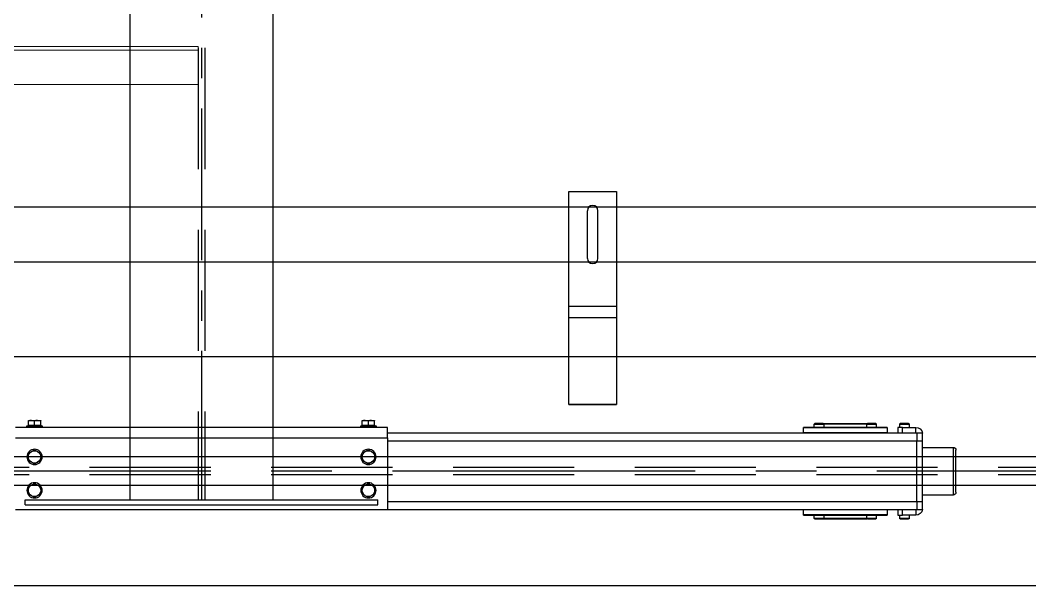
# Model space of a CAD drawing. Header units: centimetres. Extents: x 470464 to 524273, y 49611 to 59074.
# Drawn here: x 490424.5 to 490530.3, y 55138.1 to 55197.3 of the extents above; entities that cross this region are included whole.
import ezdxf

# ---------------------------------------------------------------- set-up
doc = ezdxf.new("R2010")
doc.units = ezdxf.units.CM
doc.header["$MEASUREMENT"] = 0
doc.linetypes.add('CENTER', pattern=[50.8, 31.75, -6.35, 6.35, -6.35])
doc.linetypes.add('DASHED', pattern=[19.05, 12.7, -6.35])
doc.layers.add('vinç', color=7, linetype='Continuous')

# ---------------------------------------------------------------- blocks, each defined once
blk = doc.blocks.new('DSHFDFHSDJFRFH5')
at = {"color": 7, "ltscale": 0.4}
for p, q in [((34674.2, 33635.9), (34674.2, 33685.9)), ((34674.2, 33635.9), (34674.2, 33685.9)), ((34674.2, 33685.9), (34847.2, 33685.9)), ((34794.2, 33635.9), (34794.2, 33685.9)), ((34794.2, 33635.9), (34794.2, 33685.9)), ((34806.2, 33635.9), (34806.2, 33685.9)), ((34744.2, 33666.4), (34694.2, 33666.4)), ((34744.2, 33655.4), (34694.2, 33655.4)), ((34847.2, 33635.9), (34674.2, 33635.9))]:
    blk.add_line(p, q, dxfattribs=at)
at = {"color": 7, "linetype": 'DASHED', "ltscale": 20}
for p, q in [((34847.2, 33685.9), (34897.2, 33685.9)), ((34897.2, 33635.9), (34897.2, 33685.9)), ((34897.2, 33685.9), (34897.2, 33635.9)), ((34897.2, 33635.9), (34847.2, 33635.9))]:
    blk.add_line(p, q, dxfattribs=at)
at = {"color": 7, "ltscale": 0.4}
for centre, start, end in [((34694.2, 33660.9), 90, 270), ((34744.2, 33660.9), 270, 90)]:
    blk.add_arc(centre, 5.5, start, end, dxfattribs=at)
blk = doc.blocks.new('DTJYJYTJRKILTULUTOTUŞ')
at = {"color": 30, "ltscale": 0.4, "true_color": 0xf26722, "elevation": 0}
blk.add_lwpolyline([(34748.2, 40110.9), (34748.2, 34810.9), (34690.2, 34810.9), (34690.2, 40110.9)], close=True, dxfattribs=at)
blk.add_blockref('DSHFDFHSDJFRFH5', (0, 4325))
blk = doc.blocks.new('fgkjgkhghjkhklghjkgfgg')
at = {"color": 2}
for p, q in [((3196.3, -78226.8), (3196.3, -84571.8)), ((3436.3, -78226.8), (3436.3, -84571.8)), ((3301.3, -78326.8), (3301.3, -84471.8)), ((3331.3, -78326.8), (3331.3, -84471.8))]:
    blk.add_line(p, q, dxfattribs=at)
at = {"color": 2, "linetype": 'DASHED', "ltscale": 10}
for p, q in [((3312.5, -78226.8), (3312.5, -84571.8)), ((3320, -78226.8), (3320, -84571.8))]:
    blk.add_line(p, q, dxfattribs=at)
at = {"color": 2, "linetype": 'CENTER', "ltscale": 10}
blk.add_line((3316.3, -78226.8), (3316.3, -84571.8), dxfattribs=at)
blk = doc.blocks.new('UHKJKLJLJLK')
at = {"color": 2, "linetype": 'Continuous', "lineweight": 25}
for p, q in [((-41361, 51992.4), (-41361, 51960.4)), ((-41359.7, 51992.4), (-41361, 51992.4)), ((-41311, 51992.4), (-41359.7, 51992.4)), ((-41358, 51995.4), (-41356.9, 51995.4)), ((-41356.9, 51995.4), (-41314, 51995.4)), ((-41311, 51960.4), (-41311, 51992.4)), ((-41376, 51954.4), (-41376, 51960.4)), ((-41376, 51960.4), (-41368, 51960.4)), ((-41368, 51960.4), (-41368, 51954.4)), ((-41368, 51960.4), (-41304, 51960.4)), ((-41304, 51954.4), (-41304, 51960.4)), ((-41304, 51960.4), (-41296, 51960.4)), ((-41296, 51960.4), (-41296, 51954.4)), ((-41376, 51953.4), (-41382, 51953.4)), ((-41382, 51953.4), (-41382, 51939.4)), ((-41368, 51954.4), (-41376, 51954.4)), ((-41376, 51399.4), (-41376, 51954.4)), ((-41368, 51954.4), (-41304, 51954.4)), ((-41368, 51954.4), (-41368, 51399.4)), ((-41296, 51954.4), (-41304, 51954.4)), ((-41304, 51399.4), (-41304, 51954.4)), ((-41296, 51954.4), (-41296, 51399.4)), ((-41296, 51953.4), (-41290, 51953.4)), ((-41290, 51939.4), (-41290, 51953.4)), ((-41386, 51937), (-41386, 51945.8)), ((-41382, 51946.4), (-41385.4, 51946.4)), ((-41385.4, 51946.4), (-41385.4, 51936.4)), ((-41382, 51939.4), (-41376, 51939.4)), ((-41382, 51934.4), (-41382, 51939.4)), ((-41296, 51939.4), (-41290, 51939.4)), ((-41286.6, 51946.4), (-41290, 51946.4)), ((-41290, 51939.4), (-41290, 51934.4)), ((-41286.6, 51941.4), (-41286.6, 51946.4)), ((-41286.6, 51936.4), (-41286.6, 51941.4)), ((-41286, 51945.8), (-41286, 51941.4)), ((-41286, 51941.4), (-41286, 51937)), ((-41385.4, 51936.4), (-41382, 51936.4)), ((-41376, 51934.4), (-41382, 51934.4)), ((-41290, 51934.4), (-41296, 51934.4)), ((-41290, 51936.4), (-41286.6, 51936.4)), ((-41381.7, 51923.4), (-41382, 51923.1)), ((-41382, 51911.4), (-41382, 51923.1)), ((-41376.2, 51923.4), (-41381.7, 51923.4)), ((-41381.7, 51923.4), (-41381.7, 51835.4)), ((-41376, 51923.1), (-41376.2, 51923.4)), ((-41376.2, 51835.4), (-41376.2, 51923.4)), ((-41295.7, 51923.4), (-41296, 51923.1)), ((-41290.2, 51923.4), (-41295.7, 51923.4)), ((-41295.7, 51923.4), (-41295.7, 51835.4)), ((-41290, 51923.1), (-41290.2, 51923.4)), ((-41290.2, 51835.4), (-41290.2, 51923.4)), ((-41290, 51923.1), (-41290, 51911.4)), ((-41386, 51902.5), (-41386, 51911.3)), ((-41382, 51911.9), (-41385.4, 51911.9)), ((-41385.4, 51911.9), (-41385.4, 51901.9)), ((-41382, 51909.1), (-41382, 51911.4)), ((-41382, 51849.6), (-41382, 51909.1)), ((-41286.6, 51911.9), (-41290, 51911.9)), ((-41290, 51911.4), (-41290, 51909.1)), ((-41290, 51909.1), (-41290, 51849.6)), ((-41286.6, 51906.9), (-41286.6, 51911.9)), ((-41286.6, 51901.9), (-41286.6, 51906.9)), ((-41286, 51911.3), (-41286, 51906.9)), ((-41286, 51906.9), (-41286, 51902.5)), ((-41385.8, 51856.6), (-41385.8, 51902.1)), ((-41385.5, 51902), (-41385.5, 51856.8)), ((-41385.4, 51901.9), (-41382, 51901.9)), ((-41290, 51901.9), (-41286.6, 51901.9)), ((-41286.4, 51856.8), (-41286.4, 51902)), ((-41286.2, 51902.1), (-41286.2, 51856.6)), ((-41386, 51851.8), (-41386, 51856.2)), ((-41382, 51856.8), (-41385.4, 51856.8)), ((-41385.4, 51856.8), (-41385.4, 51851.8)), ((-41286.6, 51856.8), (-41290, 51856.8)), ((-41286.6, 51851.8), (-41286.6, 51856.8)), ((-41286, 51856.2), (-41286, 51851.8)), ((-41386, 51847.4), (-41386, 51851.8)), ((-41385.4, 51851.8), (-41385.4, 51846.8)), ((-41385.4, 51846.8), (-41382, 51846.8)), ((-41382, 51847.3), (-41382, 51849.6)), ((-41382, 51835.6), (-41382, 51847.3)), ((-41290, 51849.6), (-41290, 51847.3)), ((-41290, 51847.3), (-41290, 51835.6)), ((-41290, 51846.8), (-41286.6, 51846.8)), ((-41286.6, 51846.8), (-41286.6, 51851.8)), ((-41286, 51851.8), (-41286, 51847.4)), ((-41382, 51835.6), (-41381.7, 51835.4)), ((-41381.7, 51835.4), (-41376.2, 51835.4)), ((-41376.2, 51835.4), (-41376, 51835.6)), ((-41296, 51835.6), (-41295.7, 51835.4)), ((-41295.7, 51835.4), (-41290.2, 51835.4)), ((-41290.2, 51835.4), (-41290, 51835.6)), ((-41301, 51399.4), (-41376, 51399.4)), ((-41376, 51009.4), (-41376, 51399.4)), ((-41301, 51009.4), (-41301, 51399.4)), ((-41301, 51399.4), (-41290, 51399.4)), ((-41290, 51399.4), (-41290, 51009.4)), ((-41371, 51019.4), (-41371, 51389.4)), ((-41371, 51389.4), (-41366, 51389.4)), ((-41366, 51019.4), (-41366, 51389.4)), ((-41363.5, 51379.4), (-41361.6, 51376.1)), ((-41359.7, 51385.9), (-41361.6, 51382.6)), ((-41348.5, 51379.4), (-41350.4, 51382.6)), ((-41328.5, 51379.4), (-41326.6, 51376.1)), ((-41324.7, 51385.9), (-41326.6, 51382.6)), ((-41313.5, 51379.4), (-41315.4, 51382.6)), ((-41288.4, 51387.4), (-41290, 51387.4)), ((-41288.4, 51371.4), (-41288.4, 51387.4)), ((-41287.8, 51385.9), (-41288.4, 51385.9)), ((-41287.8, 51382.6), (-41287.8, 51385.9)), ((-41287.8, 51385.9), (-41283.3, 51385.9)), ((-41287.8, 51379.4), (-41287.8, 51382.6)), ((-41287.8, 51379.4), (-41283.3, 51379.4)), ((-41287.8, 51376.1), (-41287.8, 51379.4)), ((-41283.3, 51385.9), (-41282.7, 51382.6)), ((-41283.3, 51379.4), (-41282.7, 51376.1)), ((-41282.7, 51382.6), (-41282.7, 51385.9)), ((-41282.7, 51376.1), (-41282.7, 51382.6)), ((-41352.2, 51372.9), (-41350.4, 51376.1)), ((-41317.2, 51372.9), (-41315.4, 51376.1)), ((-41290, 51371.4), (-41288.4, 51371.4)), ((-41288.4, 51372.9), (-41287.8, 51372.9)), ((-41287.8, 51372.9), (-41287.8, 51376.1)), ((-41287.8, 51372.9), (-41283.3, 51372.9)), ((-41282.7, 51372.9), (-41282.7, 51376.1)), ((-41363.5, 51029.4), (-41361.6, 51026.1)), ((-41359.7, 51035.9), (-41361.6, 51032.6)), ((-41348.5, 51029.4), (-41350.4, 51032.6)), ((-41328.5, 51029.4), (-41326.6, 51026.1)), ((-41324.7, 51035.9), (-41326.6, 51032.6)), ((-41313.5, 51029.4), (-41315.4, 51032.6)), ((-41288.4, 51037.4), (-41290, 51037.4)), ((-41288.4, 51021.4), (-41288.4, 51037.4)), ((-41287.8, 51035.9), (-41288.4, 51035.9)), ((-41287.8, 51032.6), (-41287.8, 51035.9)), ((-41287.8, 51035.9), (-41283.3, 51035.9)), ((-41287.8, 51029.4), (-41287.8, 51032.6)), ((-41287.8, 51029.4), (-41283.3, 51029.4)), ((-41287.8, 51026.1), (-41287.8, 51029.4)), ((-41283.3, 51035.9), (-41282.7, 51032.6)), ((-41283.3, 51029.4), (-41282.7, 51026.1)), ((-41282.7, 51032.6), (-41282.7, 51035.9)), ((-41282.7, 51026.1), (-41282.7, 51032.6)), ((-41371, 51019.4), (-41366, 51019.4)), ((-41352.2, 51022.9), (-41350.4, 51026.1)), ((-41317.2, 51022.9), (-41315.4, 51026.1)), ((-41290, 51021.4), (-41288.4, 51021.4)), ((-41288.4, 51022.9), (-41287.8, 51022.9)), ((-41287.8, 51022.9), (-41287.8, 51026.1)), ((-41287.8, 51022.9), (-41283.3, 51022.9)), ((-41282.7, 51022.9), (-41282.7, 51026.1))]:
    blk.add_line(p, q, dxfattribs=at)
for centre in [(-41356, 51379.4), (-41321, 51379.4), (-41356, 51029.4), (-41321, 51029.4)]:
    blk.add_circle(centre, 8, dxfattribs=at)
for centre, radius, start, end in [((-41358, 51992.4), 3, 90, 180), ((-41314, 51992.4), 3, 0, 90), ((-41375, 51953.4), 7, 98.2132, 180), ((-41297, 51953.4), 7, 0, 81.7868), ((-41385.4, 51945.8), 0.6, 90, 180), ((-41286.6, 51945.8), 0.6, 0, 90), ((-41385.4, 51937), 0.6, 180, 270), ((-41286.6, 51937), 0.6, 270, 0), ((-41385.4, 51911.3), 0.6, 90, 180), ((-41286.6, 51911.3), 0.6, 0, 90), ((-41385.4, 51902.5), 0.6, 180, 270), ((-41286.6, 51902.5), 0.6, 270, 0), ((-41385.4, 51856.2), 0.6, 90, 180), ((-41286.6, 51856.2), 0.6, 0, 90), ((-41385.4, 51847.4), 0.6, 180, 270), ((-41286.6, 51847.4), 0.6, 270, 0), ((-41356, 51379.4), 6.5, 150, 210), ((-41356, 51379.4), 6.5, 90, 150), ((-41356, 51379.4), 6.5, 30, 90), ((-41356, 51379.4), 6.5, 330, 30), ((-41321, 51379.4), 6.5, 150, 210), ((-41321, 51379.4), 6.5, 90, 150), ((-41321, 51379.4), 6.5, 30, 90), ((-41321, 51379.4), 6.5, 330, 30), ((-41356, 51379.4), 6.5, 210, 270), ((-41356, 51379.4), 6.5, 270, 330), ((-41321, 51379.4), 6.5, 210, 270), ((-41321, 51379.4), 6.5, 270, 330), ((-41356, 51029.4), 6.5, 150, 210), ((-41356, 51029.4), 6.5, 90, 150), ((-41356, 51029.4), 6.5, 30, 90), ((-41356, 51029.4), 6.5, 330, 30), ((-41321, 51029.4), 6.5, 150, 210), ((-41321, 51029.4), 6.5, 90, 150), ((-41321, 51029.4), 6.5, 30, 90), ((-41321, 51029.4), 6.5, 330, 30), ((-41356, 51029.4), 6.5, 210, 270), ((-41356, 51029.4), 6.5, 270, 330), ((-41321, 51029.4), 6.5, 210, 270), ((-41321, 51029.4), 6.5, 270, 330)]:
    blk.add_arc(centre, radius, start, end, dxfattribs=at)
for points, knots in [([(-41361.6, 51382.6), (-41361.7, 51382.5), (-41362.3, 51381.4), (-41362.9, 51380.4), (-41363.5, 51379.4)], [0, 0, 0, 0, 0.070215, 1, 1, 1, 1]), ([(-41356, 51385.9), (-41357, 51385.9), (-41358.2, 51385.9), (-41359.5, 51385.9), (-41359.7, 51385.9)], [0, 0, 0, 0, 0.776287, 1, 1, 1, 1]), ([(-41352.2, 51385.9), (-41353.2, 51385.9), (-41354.4, 51385.9), (-41355.7, 51385.9), (-41356, 51385.9)], [0, 0, 0, 0, 0.7581486, 1, 1, 1, 1]), ([(-41350.4, 51382.6), (-41350.4, 51382.7), (-41351, 51383.8), (-41351.7, 51384.9), (-41352.2, 51385.9)], [0, 0, 0, 0, 0.0702148, 1, 1, 1, 1]), ([(-41350.4, 51376.1), (-41350.3, 51376.2), (-41349.7, 51377.3), (-41349.1, 51378.4), (-41348.5, 51379.4)], [0, 0, 0, 0, 0.070215, 1, 1, 1, 1]), ([(-41326.6, 51382.6), (-41326.7, 51382.5), (-41327.3, 51381.4), (-41327.9, 51380.4), (-41328.5, 51379.4)], [0, 0, 0, 0, 0.070215, 1, 1, 1, 1]), ([(-41321, 51385.9), (-41322, 51385.9), (-41323.2, 51385.9), (-41324.5, 51385.9), (-41324.7, 51385.9)], [0, 0, 0, 0, 0.776287, 1, 1, 1, 1]), ([(-41317.2, 51385.9), (-41318.2, 51385.9), (-41319.4, 51385.9), (-41320.7, 51385.9), (-41321, 51385.9)], [0, 0, 0, 0, 0.758149, 1, 1, 1, 1]), ([(-41315.4, 51382.6), (-41315.4, 51382.7), (-41316, 51383.8), (-41316.7, 51384.9), (-41317.2, 51385.9)], [0, 0, 0, 0, 0.0702148, 1, 1, 1, 1]), ([(-41315.4, 51376.1), (-41315.3, 51376.2), (-41314.7, 51377.3), (-41314.1, 51378.4), (-41313.5, 51379.4)], [0, 0, 0, 0, 0.070215, 1, 1, 1, 1]), ([(-41282.7, 51385.9), (-41282.8, 51385.9), (-41282.9, 51385.9), (-41283.2, 51385.9), (-41283.3, 51385.9)], [0, 0, 0, 0, 0.776287, 1, 1, 1, 1]), ([(-41282.7, 51382.6), (-41282.7, 51382.5), (-41282.7, 51381.4), (-41283, 51380.4), (-41283.3, 51379.4)], [0, 0, 0, 0, 0.070215, 1, 1, 1, 1]), ([(-41361.6, 51376.1), (-41361.6, 51376), (-41360.9, 51374.9), (-41360.3, 51373.9), (-41359.7, 51372.9)], [0, 0, 0, 0, 0.070215, 1, 1, 1, 1]), ([(-41359.7, 51372.9), (-41359.5, 51372.9), (-41358.2, 51372.9), (-41357, 51372.9), (-41356, 51372.9)], [0, 0, 0, 0, 0.223713, 1, 1, 1, 1]), ([(-41356, 51372.9), (-41355.7, 51372.9), (-41354.4, 51372.9), (-41353.2, 51372.9), (-41352.2, 51372.9)], [0, 0, 0, 0, 0.241851, 1, 1, 1, 1]), ([(-41326.6, 51376.1), (-41326.6, 51376), (-41325.9, 51374.9), (-41325.3, 51373.9), (-41324.7, 51372.9)], [0, 0, 0, 0, 0.070215, 1, 1, 1, 1]), ([(-41324.7, 51372.9), (-41324.5, 51372.9), (-41323.2, 51372.9), (-41322, 51372.9), (-41321, 51372.9)], [0, 0, 0, 0, 0.223713, 1, 1, 1, 1]), ([(-41321, 51372.9), (-41320.7, 51372.9), (-41319.4, 51372.9), (-41318.2, 51372.9), (-41317.2, 51372.9)], [0, 0, 0, 0, 0.241851, 1, 1, 1, 1]), ([(-41282.7, 51376.1), (-41282.7, 51376), (-41282.7, 51374.9), (-41283, 51373.9), (-41283.3, 51372.9)], [0, 0, 0, 0, 0.070215, 1, 1, 1, 1]), ([(-41283.3, 51372.9), (-41283.2, 51372.9), (-41282.9, 51372.9), (-41282.8, 51372.9), (-41282.7, 51372.9)], [0, 0, 0, 0, 0.223713, 1, 1, 1, 1]), ([(-41361.6, 51032.6), (-41361.7, 51032.5), (-41362.3, 51031.4), (-41362.9, 51030.4), (-41363.5, 51029.4)], [0, 0, 0, 0, 0.070215, 1, 1, 1, 1]), ([(-41356, 51035.9), (-41357, 51035.9), (-41358.2, 51035.9), (-41359.5, 51035.9), (-41359.7, 51035.9)], [0, 0, 0, 0, 0.776287, 1, 1, 1, 1]), ([(-41352.2, 51035.9), (-41353.2, 51035.9), (-41354.4, 51035.9), (-41355.7, 51035.9), (-41356, 51035.9)], [0, 0, 0, 0, 0.7581486, 1, 1, 1, 1]), ([(-41350.4, 51032.6), (-41350.4, 51032.7), (-41351, 51033.8), (-41351.7, 51034.9), (-41352.2, 51035.9)], [0, 0, 0, 0, 0.0702148, 1, 1, 1, 1]), ([(-41350.4, 51026.1), (-41350.3, 51026.2), (-41349.7, 51027.3), (-41349.1, 51028.4), (-41348.5, 51029.4)], [0, 0, 0, 0, 0.070215, 1, 1, 1, 1]), ([(-41326.6, 51032.6), (-41326.7, 51032.5), (-41327.3, 51031.4), (-41327.9, 51030.4), (-41328.5, 51029.4)], [0, 0, 0, 0, 0.070215, 1, 1, 1, 1]), ([(-41321, 51035.9), (-41322, 51035.9), (-41323.2, 51035.9), (-41324.5, 51035.9), (-41324.7, 51035.9)], [0, 0, 0, 0, 0.776287, 1, 1, 1, 1]), ([(-41317.2, 51035.9), (-41318.2, 51035.9), (-41319.4, 51035.9), (-41320.7, 51035.9), (-41321, 51035.9)], [0, 0, 0, 0, 0.758149, 1, 1, 1, 1]), ([(-41315.4, 51032.6), (-41315.4, 51032.7), (-41316, 51033.8), (-41316.7, 51034.9), (-41317.2, 51035.9)], [0, 0, 0, 0, 0.0702148, 1, 1, 1, 1]), ([(-41315.4, 51026.1), (-41315.3, 51026.2), (-41314.7, 51027.3), (-41314.1, 51028.4), (-41313.5, 51029.4)], [0, 0, 0, 0, 0.070215, 1, 1, 1, 1]), ([(-41282.7, 51035.9), (-41282.8, 51035.9), (-41282.9, 51035.9), (-41283.2, 51035.9), (-41283.3, 51035.9)], [0, 0, 0, 0, 0.776287, 1, 1, 1, 1]), ([(-41282.7, 51032.6), (-41282.7, 51032.5), (-41282.7, 51031.4), (-41283, 51030.4), (-41283.3, 51029.4)], [0, 0, 0, 0, 0.070215, 1, 1, 1, 1]), ([(-41361.6, 51026.1), (-41361.6, 51026), (-41360.9, 51024.9), (-41360.3, 51023.9), (-41359.7, 51022.9)], [0, 0, 0, 0, 0.070215, 1, 1, 1, 1]), ([(-41359.7, 51022.9), (-41359.5, 51022.9), (-41358.2, 51022.9), (-41357, 51022.9), (-41356, 51022.9)], [0, 0, 0, 0, 0.223713, 1, 1, 1, 1]), ([(-41356, 51022.9), (-41355.7, 51022.9), (-41354.4, 51022.9), (-41353.2, 51022.9), (-41352.2, 51022.9)], [0, 0, 0, 0, 0.241851, 1, 1, 1, 1]), ([(-41326.6, 51026.1), (-41326.6, 51026), (-41325.9, 51024.9), (-41325.3, 51023.9), (-41324.7, 51022.9)], [0, 0, 0, 0, 0.070215, 1, 1, 1, 1]), ([(-41324.7, 51022.9), (-41324.5, 51022.9), (-41323.2, 51022.9), (-41322, 51022.9), (-41321, 51022.9)], [0, 0, 0, 0, 0.223713, 1, 1, 1, 1]), ([(-41321, 51022.9), (-41320.7, 51022.9), (-41319.4, 51022.9), (-41318.2, 51022.9), (-41317.2, 51022.9)], [0, 0, 0, 0, 0.241851, 1, 1, 1, 1]), ([(-41282.7, 51026.1), (-41282.7, 51026), (-41282.7, 51024.9), (-41283, 51023.9), (-41283.3, 51022.9)], [0, 0, 0, 0, 0.070215, 1, 1, 1, 1]), ([(-41283.3, 51022.9), (-41283.2, 51022.9), (-41282.9, 51022.9), (-41282.8, 51022.9), (-41282.7, 51022.9)], [0, 0, 0, 0, 0.223713, 1, 1, 1, 1])]:
    blk.add_open_spline(points, degree=3, knots=knots, dxfattribs=at)
blk = doc.blocks.new('dghjjkfg')
at = {"color": 2}
for p, q in [((-37260.3, 57094.3), (-30500.3, 57094.3)), ((-30500.3, 56944.3), (-30500.3, 57094.3)), ((-37260.3, 56944.3), (-30500.3, 56944.3))]:
    blk.add_line(p, q, dxfattribs=at)
at = {"color": 2, "linetype": 'DASHED', "ltscale": 10}
for p, q in [((-37260.3, 57022.9), (-30500.3, 57022.9)), ((-37260.3, 57015.8), (-30500.3, 57015.8))]:
    blk.add_line(p, q, dxfattribs=at)
at = {"color": 2, "linetype": 'CENTER', "ltscale": 5}
blk.add_line((-37260.3, 57019.3), (-30500.3, 57019.3), dxfattribs=at)
blk = doc.blocks.new('jtkjdkyufkkgfgyfjglo976')
at = {"color": 2, "lineweight": 20}
blk.add_line((34398.7, 23800.7), (34398.7, 24290.7), dxfattribs=at)
for points in [[(34434.7, 24290.7), (34434.7, 23800.7), (34394.7, 23800.7), (34394.7, 24290.7)], [(34394.7, 24290.7), (34434.7, 24290.7)]]:
    blk.add_lwpolyline(points, dxfattribs=at)
blk = doc.blocks.new('ytrrytyıyrttrtrdffcfrfrrdftgyu')
at = {"color": 1, "yscale": 0.1, "zscale": 0.1}
for name, p, xscale in [('UHKJKLJLJLK', (390567.83, 71308.51), -0.1), ('dghjjkfg', (397754.46, 70727.01), 0.1)]:
    blk.add_blockref(name, p, dxfattribs=dict(at, xscale=xscale))
at = {"xscale": 0.1, "yscale": 0.1, "zscale": 0.1}
blk.add_blockref('jtkjdkyufkkgfgyfjglo976', (391217.46, 73999.52), dxfattribs=at)
blk = doc.blocks.new('KLJLKHŞKLJKŞJHIUHYGFRTDTRFJKLK')
at = {"color": 2, "xscale": 0.1, "yscale": 0.1, "zscale": 0.1}
blk.add_blockref('fgkjgkhghjkhklghjkgfgg', (394364.3, 83891.4), dxfattribs=at)
at = {"xscale": 0.1, "yscale": 0.1, "zscale": 0.1}
blk.add_blockref('DTJYJYTJRKILTULUTOTUŞ', (391199.21, 72005.37), dxfattribs=at)
at = {"layer": 'vinç', "color": 2}
blk.add_blockref('ytrrytyıyrttrtrdffcfrfrrdftgyu', (-5.5, -666), dxfattribs=at)

msp = doc.modelspace()

# ---------------------------------------------------------------- block references
at = {"layer": 'vinç', "color": 2, "rotation": 270}
msp.add_blockref('KLJLKHŞKLJKŞJHIUHYGFRTDTRFJKLK', (414680.53, 449845.99), dxfattribs=at)

doc.saveas('drawing.dxf')
